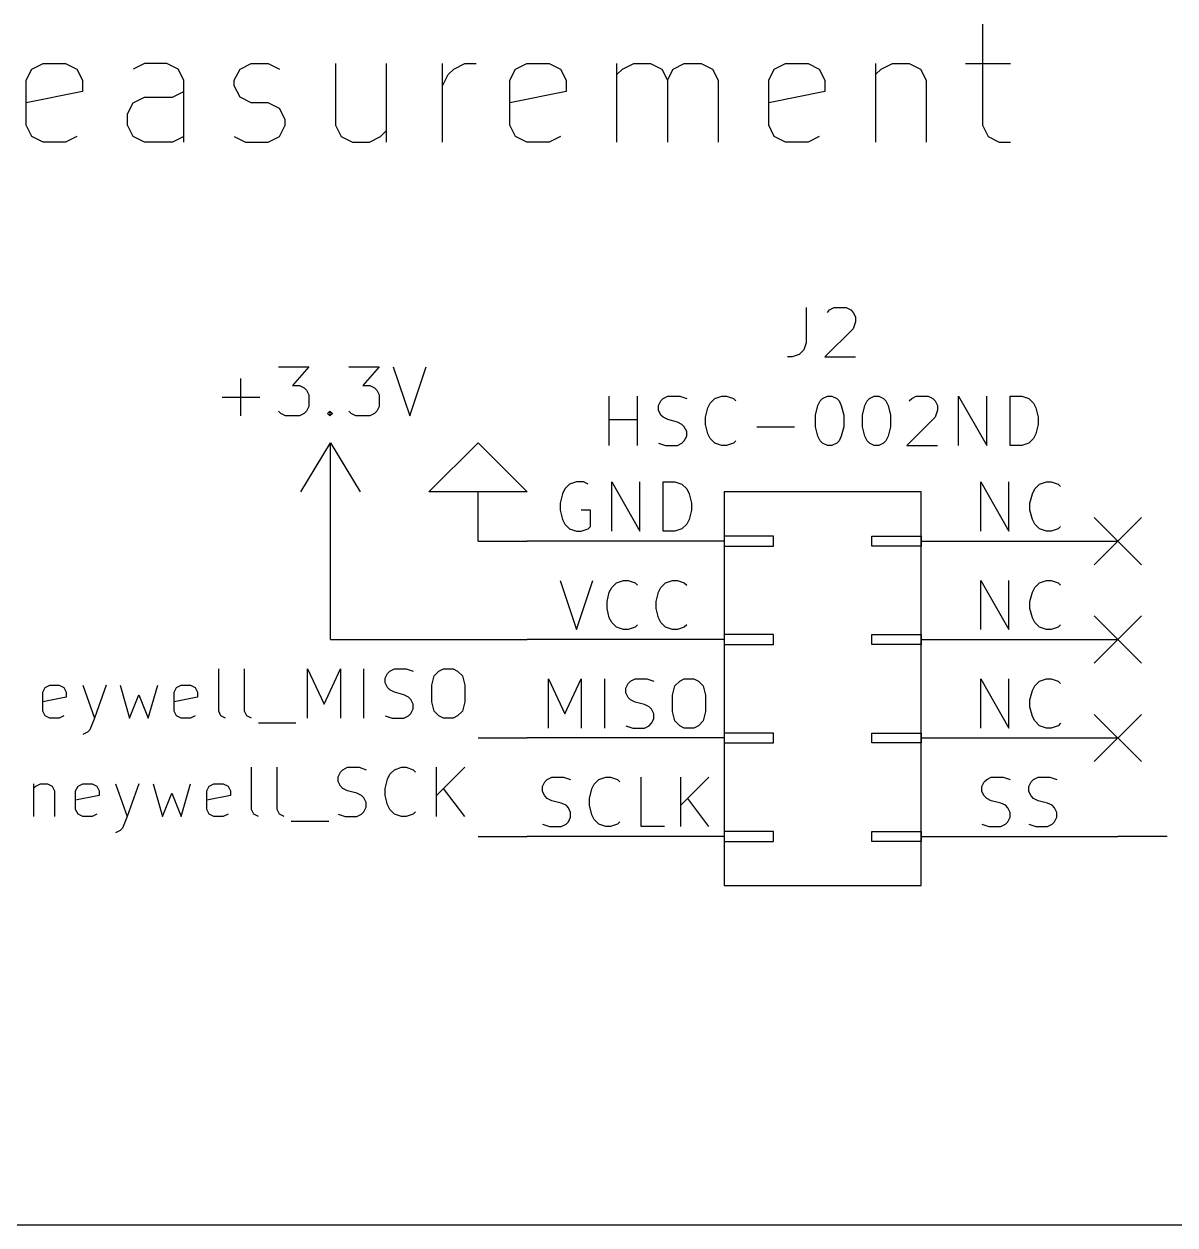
# Model space of a CAD drawing. Header units: inches. Extents: x 0.39 to 7.87, y -5.43 to -0.39.
# Drawn here: x 4.639 to 5.808, y -4.095 to -2.875 of the extents above; entities that cross this region are included whole.
import ezdxf

# ---------------------------------------------------------------- set-up
doc = ezdxf.new("R2010")
doc.units = ezdxf.units.IN
doc.header["$MEASUREMENT"] = 0
for name, color, linetype in [('BLUE', 174, 'CONTINUOUS'), ('GREENSIXTYFIVE', 129, 'CONTINUOUS'), ('LIGHTBLUE', 172, 'CONTINUOUS'), ('LIGHTGREEN', 92, 'CONTINUOUS'), ('LIGHTRED', 12, 'CONTINUOUS'), ('RED', 14, 'CONTINUOUS'), ('REDSIX', 19, 'CONTINUOUS'), ('WHITE', 250, 'CONTINUOUS')]:
    doc.layers.add(name, color=color, linetype=linetype)

msp = doc.modelspace()

# ---------------------------------------------------------------- linework, layer by layer
at = {"layer": 'BLUE', "linetype": 'CONTINUOUS'}
for p, q in [((5.726, -3.376), (5.774, -3.424)), ((5.774, -3.376), (5.726, -3.424)), ((5.726, -3.476), (5.774, -3.524)), ((5.774, -3.476), (5.726, -3.524)), ((5.726, -3.576), (5.774, -3.624)), ((5.774, -3.576), (5.726, -3.624))]:
    msp.add_line(p, q, dxfattribs=at)
at = {"layer": 'GREENSIXTYFIVE', "linetype": 'CONTINUOUS'}
for p, q in [((5.4333, -3.1628), (5.4333, -3.1985)), ((5.4333, -3.1628), (5.4333, -3.1985)), ((5.4548, -3.1676), (5.4571, -3.1652)), ((5.4548, -3.1676), (5.4571, -3.1652)), ((5.4571, -3.1652), (5.4619, -3.1628)), ((5.4571, -3.1652), (5.4619, -3.1628)), ((5.4619, -3.1628), (5.4738, -3.1628)), ((5.4619, -3.1628), (5.4738, -3.1628)), ((5.4738, -3.1628), (5.4786, -3.1652)), ((5.4738, -3.1628), (5.4786, -3.1652)), ((5.4786, -3.1652), (5.481, -3.1676)), ((5.4786, -3.1652), (5.481, -3.1676)), ((5.481, -3.1676), (5.4833, -3.1723)), ((5.481, -3.1676), (5.4833, -3.1723)), ((5.481, -3.1842), (5.4524, -3.2128)), ((5.481, -3.1842), (5.4524, -3.2128)), ((5.4833, -3.1771), (5.481, -3.1842)), ((5.4833, -3.1771), (5.481, -3.1842)), ((5.4833, -3.1723), (5.4833, -3.1771)), ((5.4833, -3.1723), (5.4833, -3.1771)), ((5.431, -3.2057), (5.4262, -3.2104)), ((5.431, -3.2057), (5.4262, -3.2104)), ((5.4333, -3.1985), (5.431, -3.2057)), ((5.4333, -3.1985), (5.431, -3.2057)), ((5.419, -3.2128), (5.4143, -3.2128)), ((5.419, -3.2128), (5.4143, -3.2128)), ((5.4262, -3.2104), (5.419, -3.2128)), ((5.4262, -3.2104), (5.419, -3.2128)), ((5.4524, -3.2128), (5.4833, -3.2128)), ((5.4524, -3.2128), (5.4833, -3.2128)), ((4.8971, -3.2228), (4.9281, -3.2228)), ((4.8971, -3.2228), (4.9281, -3.2228)), ((4.9281, -3.2228), (4.9114, -3.2419)), ((4.9281, -3.2228), (4.9114, -3.2419)), ((4.9686, -3.2228), (4.9995, -3.2228)), ((4.9686, -3.2228), (4.9995, -3.2228)), ((4.9995, -3.2228), (4.9829, -3.2419)), ((4.9995, -3.2228), (4.9829, -3.2419)), ((5.0138, -3.2228), (5.0305, -3.2728)), ((5.0138, -3.2228), (5.0305, -3.2728)), ((5.0305, -3.2728), (5.0471, -3.2228)), ((5.0305, -3.2728), (5.0471, -3.2228)), ((4.859, -3.2728), (4.859, -3.2347)), ((4.859, -3.2728), (4.859, -3.2347)), ((4.9114, -3.2419), (4.9186, -3.2419)), ((4.9114, -3.2419), (4.9186, -3.2419)), ((4.9186, -3.2419), (4.9233, -3.2442)), ((4.9186, -3.2419), (4.9233, -3.2442)), ((4.9233, -3.2442), (4.9257, -3.2466)), ((4.9233, -3.2442), (4.9257, -3.2466)), ((4.9829, -3.2419), (4.99, -3.2419)), ((4.9829, -3.2419), (4.99, -3.2419)), ((4.99, -3.2419), (4.9948, -3.2442)), ((4.99, -3.2419), (4.9948, -3.2442)), ((4.9948, -3.2442), (4.9971, -3.2466)), ((4.9948, -3.2442), (4.9971, -3.2466)), ((4.84, -3.2538), (4.8781, -3.2538)), ((4.84, -3.2538), (4.8781, -3.2538)), ((4.9257, -3.2466), (4.9281, -3.2514)), ((4.9257, -3.2466), (4.9281, -3.2514)), ((4.9281, -3.2514), (4.9281, -3.2633)), ((4.9281, -3.2514), (4.9281, -3.2633)), ((4.9971, -3.2466), (4.9995, -3.2514)), ((4.9971, -3.2466), (4.9995, -3.2514)), ((4.9995, -3.2514), (4.9995, -3.2633)), ((4.9995, -3.2514), (4.9995, -3.2633)), ((5.2333, -3.3028), (5.2333, -3.2528)), ((5.2333, -3.3028), (5.2333, -3.2528)), ((5.2619, -3.3028), (5.2619, -3.2528)), ((5.2619, -3.3028), (5.2619, -3.2528)), ((5.2857, -3.2576), (5.2881, -3.2552)), ((5.2857, -3.2576), (5.2881, -3.2552)), ((5.2881, -3.2552), (5.2929, -3.2528)), ((5.2881, -3.2552), (5.2929, -3.2528)), ((5.2929, -3.2528), (5.3048, -3.2528)), ((5.2929, -3.2528), (5.3048, -3.2528)), ((5.3048, -3.2528), (5.3119, -3.2552)), ((5.3048, -3.2528), (5.3119, -3.2552)), ((5.3357, -3.2599), (5.3405, -3.2552)), ((5.3357, -3.2599), (5.3405, -3.2552)), ((5.3405, -3.2552), (5.3476, -3.2528)), ((5.3405, -3.2552), (5.3476, -3.2528)), ((5.3476, -3.2528), (5.3524, -3.2528)), ((5.3476, -3.2528), (5.3524, -3.2528)), ((5.3524, -3.2528), (5.3595, -3.2552)), ((5.3524, -3.2528), (5.3595, -3.2552)), ((5.3595, -3.2552), (5.3619, -3.2576)), ((5.3595, -3.2552), (5.3619, -3.2576)), ((5.4476, -3.2576), (5.45, -3.2552)), ((5.4476, -3.2576), (5.45, -3.2552)), ((5.45, -3.2552), (5.4548, -3.2528)), ((5.45, -3.2552), (5.4548, -3.2528)), ((5.4548, -3.2528), (5.4595, -3.2528)), ((5.4548, -3.2528), (5.4595, -3.2528)), ((5.4595, -3.2528), (5.4643, -3.2552)), ((5.4595, -3.2528), (5.4643, -3.2552)), ((5.4643, -3.2552), (5.4667, -3.2576)), ((5.4643, -3.2552), (5.4667, -3.2576)), ((5.4952, -3.2576), (5.4976, -3.2552)), ((5.4952, -3.2576), (5.4976, -3.2552)), ((5.4976, -3.2552), (5.5024, -3.2528)), ((5.4976, -3.2552), (5.5024, -3.2528)), ((5.5024, -3.2528), (5.5071, -3.2528)), ((5.5024, -3.2528), (5.5071, -3.2528)), ((5.5071, -3.2528), (5.5119, -3.2552)), ((5.5071, -3.2528), (5.5119, -3.2552)), ((5.5119, -3.2552), (5.5143, -3.2576)), ((5.5119, -3.2552), (5.5143, -3.2576)), ((5.5381, -3.2576), (5.5405, -3.2552)), ((5.5381, -3.2576), (5.5405, -3.2552)), ((5.5405, -3.2552), (5.5452, -3.2528)), ((5.5405, -3.2552), (5.5452, -3.2528)), ((5.5452, -3.2528), (5.5571, -3.2528)), ((5.5452, -3.2528), (5.5571, -3.2528)), ((5.5571, -3.2528), (5.5619, -3.2552)), ((5.5571, -3.2528), (5.5619, -3.2552)), ((5.5619, -3.2552), (5.5643, -3.2576)), ((5.5619, -3.2552), (5.5643, -3.2576)), ((5.5881, -3.3028), (5.5881, -3.2528)), ((5.5881, -3.2528), (5.6167, -3.3028)), ((5.5881, -3.3028), (5.5881, -3.2528)), ((5.5881, -3.2528), (5.6167, -3.3028)), ((5.6167, -3.3028), (5.6167, -3.2528)), ((5.6167, -3.3028), (5.6167, -3.2528)), ((5.6405, -3.3028), (5.6405, -3.2528)), ((5.6405, -3.2528), (5.6524, -3.2528)), ((5.6405, -3.3028), (5.6405, -3.2528)), ((5.6405, -3.2528), (5.6524, -3.2528)), ((5.6524, -3.2528), (5.6595, -3.2552)), ((5.6524, -3.2528), (5.6595, -3.2552)), ((5.6595, -3.2552), (5.6643, -3.2599)), ((5.6595, -3.2552), (5.6643, -3.2599)), ((4.8995, -3.2704), (4.8971, -3.268)), ((4.8995, -3.2704), (4.8971, -3.268)), ((4.9257, -3.268), (4.9233, -3.2704)), ((4.9257, -3.268), (4.9233, -3.2704)), ((4.9281, -3.2633), (4.9257, -3.268)), ((4.9281, -3.2633), (4.9257, -3.268)), ((4.9471, -3.2704), (4.9495, -3.268)), ((4.9471, -3.2704), (4.9495, -3.268)), ((4.9495, -3.268), (4.9519, -3.2704)), ((4.9495, -3.268), (4.9495, -3.2728)), ((4.9495, -3.268), (4.9519, -3.2704)), ((4.9495, -3.268), (4.9495, -3.2728)), ((4.971, -3.2704), (4.9686, -3.268)), ((4.971, -3.2704), (4.9686, -3.268)), ((4.9971, -3.268), (4.9948, -3.2704)), ((4.9971, -3.268), (4.9948, -3.2704)), ((4.9995, -3.2633), (4.9971, -3.268)), ((4.9995, -3.2633), (4.9971, -3.268)), ((5.2833, -3.2623), (5.2857, -3.2576)), ((5.2833, -3.2623), (5.2857, -3.2576)), ((5.2833, -3.2671), (5.2833, -3.2623)), ((5.2833, -3.2671), (5.2833, -3.2623)), ((5.2857, -3.2719), (5.2833, -3.2671)), ((5.2857, -3.2719), (5.2833, -3.2671)), ((5.331, -3.2742), (5.3333, -3.2647)), ((5.331, -3.2742), (5.3333, -3.2647)), ((5.3333, -3.2647), (5.3357, -3.2599)), ((5.3333, -3.2647), (5.3357, -3.2599)), ((5.4429, -3.2719), (5.4452, -3.2623)), ((5.4429, -3.2719), (5.4452, -3.2623)), ((5.4452, -3.2623), (5.4476, -3.2576)), ((5.4452, -3.2623), (5.4476, -3.2576)), ((5.4667, -3.2576), (5.469, -3.2623)), ((5.4667, -3.2576), (5.469, -3.2623)), ((5.469, -3.2623), (5.4714, -3.2719)), ((5.469, -3.2623), (5.4714, -3.2719)), ((5.4905, -3.2719), (5.4929, -3.2623)), ((5.4905, -3.2719), (5.4929, -3.2623)), ((5.4929, -3.2623), (5.4952, -3.2576)), ((5.4929, -3.2623), (5.4952, -3.2576)), ((5.5143, -3.2576), (5.5167, -3.2623)), ((5.5143, -3.2576), (5.5167, -3.2623)), ((5.5167, -3.2623), (5.519, -3.2719)), ((5.5167, -3.2623), (5.519, -3.2719)), ((5.5643, -3.2576), (5.5667, -3.2623)), ((5.5643, -3.2576), (5.5667, -3.2623)), ((5.5667, -3.2671), (5.5643, -3.2742)), ((5.5667, -3.2671), (5.5643, -3.2742)), ((5.5667, -3.2623), (5.5667, -3.2671)), ((5.5667, -3.2623), (5.5667, -3.2671)), ((5.6643, -3.2599), (5.6667, -3.2647)), ((5.6643, -3.2599), (5.6667, -3.2647)), ((5.6667, -3.2647), (5.669, -3.2742)), ((5.6667, -3.2647), (5.669, -3.2742)), ((4.9043, -3.2728), (4.8995, -3.2704)), ((4.9043, -3.2728), (4.8995, -3.2704)), ((4.9186, -3.2728), (4.9043, -3.2728)), ((4.9186, -3.2728), (4.9043, -3.2728)), ((4.9233, -3.2704), (4.9186, -3.2728)), ((4.9233, -3.2704), (4.9186, -3.2728)), ((4.9495, -3.2728), (4.9471, -3.2704)), ((4.9495, -3.2728), (4.9471, -3.2704)), ((4.9519, -3.2704), (4.9495, -3.2728)), ((4.9519, -3.2704), (4.9495, -3.2728)), ((4.9757, -3.2728), (4.971, -3.2704)), ((4.9757, -3.2728), (4.971, -3.2704)), ((4.99, -3.2728), (4.9757, -3.2728)), ((4.99, -3.2728), (4.9757, -3.2728)), ((4.9948, -3.2704), (4.99, -3.2728)), ((4.9948, -3.2704), (4.99, -3.2728)), ((5.2333, -3.2766), (5.2619, -3.2766)), ((5.2333, -3.2766), (5.2619, -3.2766)), ((5.2881, -3.2742), (5.2857, -3.2719)), ((5.2881, -3.2742), (5.2857, -3.2719)), ((5.2929, -3.2766), (5.2881, -3.2742)), ((5.2929, -3.2766), (5.2881, -3.2742)), ((5.3024, -3.279), (5.2929, -3.2766)), ((5.3024, -3.279), (5.2929, -3.2766)), ((5.3071, -3.2814), (5.3024, -3.279)), ((5.3071, -3.2814), (5.3024, -3.279)), ((5.3095, -3.2838), (5.3071, -3.2814)), ((5.3095, -3.2838), (5.3071, -3.2814)), ((5.331, -3.2814), (5.331, -3.2742)), ((5.331, -3.2814), (5.331, -3.2742)), ((5.3333, -3.2909), (5.331, -3.2814)), ((5.3333, -3.2909), (5.331, -3.2814)), ((5.4429, -3.2838), (5.4429, -3.2719)), ((5.4429, -3.2838), (5.4429, -3.2719)), ((5.4714, -3.2719), (5.4714, -3.2838)), ((5.4714, -3.2719), (5.4714, -3.2838)), ((5.4905, -3.2838), (5.4905, -3.2719)), ((5.4905, -3.2838), (5.4905, -3.2719)), ((5.519, -3.2719), (5.519, -3.2838)), ((5.519, -3.2719), (5.519, -3.2838)), ((5.5643, -3.2742), (5.5357, -3.3028)), ((5.5643, -3.2742), (5.5357, -3.3028)), ((5.669, -3.2814), (5.6667, -3.2909)), ((5.669, -3.2814), (5.6667, -3.2909)), ((5.669, -3.2742), (5.669, -3.2814)), ((5.669, -3.2742), (5.669, -3.2814)), ((5.3119, -3.2885), (5.3095, -3.2838)), ((5.3119, -3.2885), (5.3095, -3.2838)), ((5.3095, -3.298), (5.3119, -3.2933)), ((5.3095, -3.298), (5.3119, -3.2933)), ((5.3119, -3.2933), (5.3119, -3.2885)), ((5.3119, -3.2933), (5.3119, -3.2885)), ((5.3357, -3.2957), (5.3333, -3.2909)), ((5.3357, -3.2957), (5.3333, -3.2909)), ((5.3833, -3.2838), (5.4214, -3.2838)), ((5.3833, -3.2838), (5.4214, -3.2838)), ((5.4452, -3.2933), (5.4429, -3.2838)), ((5.4452, -3.2933), (5.4429, -3.2838)), ((5.4476, -3.298), (5.4452, -3.2933)), ((5.4476, -3.298), (5.4452, -3.2933)), ((5.469, -3.2933), (5.4667, -3.298)), ((5.469, -3.2933), (5.4667, -3.298)), ((5.4714, -3.2838), (5.469, -3.2933)), ((5.4714, -3.2838), (5.469, -3.2933)), ((5.4929, -3.2933), (5.4905, -3.2838)), ((5.4929, -3.2933), (5.4905, -3.2838)), ((5.4952, -3.298), (5.4929, -3.2933)), ((5.4952, -3.298), (5.4929, -3.2933)), ((5.5167, -3.2933), (5.5143, -3.298)), ((5.5167, -3.2933), (5.5143, -3.298)), ((5.519, -3.2838), (5.5167, -3.2933)), ((5.519, -3.2838), (5.5167, -3.2933)), ((5.6667, -3.2909), (5.6643, -3.2957)), ((5.6667, -3.2909), (5.6643, -3.2957)), ((5.2833, -3.3004), (5.2905, -3.3028)), ((5.2833, -3.3004), (5.2905, -3.3028)), ((5.2905, -3.3028), (5.3024, -3.3028)), ((5.2905, -3.3028), (5.3024, -3.3028)), ((5.3024, -3.3028), (5.3071, -3.3004)), ((5.3024, -3.3028), (5.3071, -3.3004)), ((5.3071, -3.3004), (5.3095, -3.298)), ((5.3071, -3.3004), (5.3095, -3.298)), ((5.3405, -3.3004), (5.3357, -3.2957)), ((5.3405, -3.3004), (5.3357, -3.2957)), ((5.3476, -3.3028), (5.3405, -3.3004)), ((5.3476, -3.3028), (5.3405, -3.3004)), ((5.3524, -3.3028), (5.3476, -3.3028)), ((5.3524, -3.3028), (5.3476, -3.3028)), ((5.3595, -3.3004), (5.3524, -3.3028)), ((5.3595, -3.3004), (5.3524, -3.3028)), ((5.3619, -3.298), (5.3595, -3.3004)), ((5.3619, -3.298), (5.3595, -3.3004)), ((5.45, -3.3004), (5.4476, -3.298)), ((5.45, -3.3004), (5.4476, -3.298)), ((5.4548, -3.3028), (5.45, -3.3004)), ((5.4548, -3.3028), (5.45, -3.3004)), ((5.4595, -3.3028), (5.4548, -3.3028)), ((5.4595, -3.3028), (5.4548, -3.3028)), ((5.4643, -3.3004), (5.4595, -3.3028)), ((5.4643, -3.3004), (5.4595, -3.3028)), ((5.4667, -3.298), (5.4643, -3.3004)), ((5.4667, -3.298), (5.4643, -3.3004)), ((5.4976, -3.3004), (5.4952, -3.298)), ((5.4976, -3.3004), (5.4952, -3.298)), ((5.5024, -3.3028), (5.4976, -3.3004)), ((5.5024, -3.3028), (5.4976, -3.3004)), ((5.5071, -3.3028), (5.5024, -3.3028)), ((5.5071, -3.3028), (5.5024, -3.3028)), ((5.5119, -3.3004), (5.5071, -3.3028)), ((5.5119, -3.3004), (5.5071, -3.3028)), ((5.5143, -3.298), (5.5119, -3.3004)), ((5.5143, -3.298), (5.5119, -3.3004)), ((5.5357, -3.3028), (5.5667, -3.3028)), ((5.5357, -3.3028), (5.5667, -3.3028)), ((5.6524, -3.3028), (5.6405, -3.3028)), ((5.6524, -3.3028), (5.6405, -3.3028)), ((5.6595, -3.3004), (5.6524, -3.3028)), ((5.6595, -3.3004), (5.6524, -3.3028)), ((5.6643, -3.2957), (5.6595, -3.3004)), ((5.6643, -3.2957), (5.6595, -3.3004))]:
    msp.add_line(p, q, dxfattribs=at)
at = {"layer": 'LIGHTBLUE', "linetype": 'CONTINUOUS'}
for p, q in [((5.6123, -2.8747), (5.6123, -2.9776)), ((4.6466, -2.9204), (4.6581, -2.9147)), ((4.6581, -2.9147), (4.6809, -2.9147)), ((4.6809, -2.9147), (4.6923, -2.9204)), ((4.7609, -2.9147), (4.7495, -2.9204)), ((4.7838, -2.9147), (4.7609, -2.9147)), ((4.7952, -2.9204), (4.7838, -2.9147)), ((4.8581, -2.9204), (4.8695, -2.9147)), ((4.8695, -2.9147), (4.8866, -2.9147)), ((4.8866, -2.9147), (4.8981, -2.9204)), ((4.9552, -2.9147), (4.9552, -2.9776)), ((5.0066, -2.9147), (5.0066, -2.9947)), ((5.0638, -2.9947), (5.0638, -2.9147)), ((5.0752, -2.9204), (5.0866, -2.9147)), ((5.0866, -2.9147), (5.098, -2.9147)), ((5.1381, -2.9204), (5.1495, -2.9147)), ((5.1495, -2.9147), (5.1723, -2.9147)), ((5.1723, -2.9147), (5.1838, -2.9204)), ((5.2409, -2.9947), (5.2409, -2.9147)), ((5.2466, -2.9204), (5.2581, -2.9147)), ((5.2581, -2.9147), (5.2752, -2.9147)), ((5.2752, -2.9147), (5.2866, -2.9204)), ((5.2981, -2.9204), (5.3095, -2.9147)), ((5.3095, -2.9147), (5.3266, -2.9147)), ((5.3266, -2.9147), (5.3381, -2.9204)), ((5.4009, -2.9204), (5.4123, -2.9147)), ((5.4123, -2.9147), (5.4352, -2.9147)), ((5.4352, -2.9147), (5.4466, -2.9204)), ((5.5038, -2.9147), (5.5038, -2.9947)), ((5.5095, -2.9204), (5.5209, -2.9147)), ((5.5209, -2.9147), (5.5381, -2.9147)), ((5.5381, -2.9147), (5.5495, -2.9204)), ((5.5952, -2.9147), (5.6409, -2.9147)), ((4.6409, -2.9318), (4.6466, -2.9204)), ((4.6923, -2.9204), (4.6981, -2.9318)), ((4.8009, -2.9318), (4.7952, -2.9204)), ((4.8523, -2.9318), (4.8581, -2.9204)), ((5.0638, -2.9376), (5.0695, -2.9261)), ((5.0695, -2.9261), (5.0752, -2.9204)), ((5.1323, -2.9318), (5.1381, -2.9204)), ((5.1838, -2.9204), (5.1895, -2.9318)), ((5.2409, -2.9261), (5.2466, -2.9204)), ((5.2866, -2.9204), (5.2923, -2.9318)), ((5.2923, -2.9318), (5.2981, -2.9204)), ((5.3381, -2.9204), (5.3438, -2.9318)), ((5.3952, -2.9318), (5.4009, -2.9204)), ((5.4466, -2.9204), (5.4523, -2.9318)), ((5.5038, -2.9261), (5.5095, -2.9204)), ((5.5495, -2.9204), (5.5552, -2.9318)), ((4.6409, -2.9776), (4.6409, -2.9318)), ((4.6981, -2.9318), (4.6981, -2.9433)), ((4.8009, -2.9947), (4.8009, -2.9318)), ((4.8523, -2.9376), (4.8523, -2.9318)), ((4.8581, -2.949), (4.8523, -2.9376)), ((5.1323, -2.9776), (5.1323, -2.9318)), ((5.1895, -2.9318), (5.1895, -2.9433)), ((5.2923, -2.9318), (5.2923, -2.9947)), ((5.3438, -2.9318), (5.3438, -2.9947)), ((5.3952, -2.9776), (5.3952, -2.9318)), ((5.4523, -2.9318), (5.4523, -2.9433)), ((5.5552, -2.9318), (5.5552, -2.9947)), ((4.6981, -2.9433), (4.6409, -2.9547)), ((4.7495, -2.9547), (4.7609, -2.949)), ((4.7609, -2.949), (4.7895, -2.949)), ((4.7895, -2.949), (4.8009, -2.9433)), ((4.8695, -2.9547), (4.8581, -2.949)), ((5.1895, -2.9433), (5.1323, -2.9547)), ((5.4523, -2.9433), (5.3952, -2.9547)), ((4.7438, -2.9661), (4.7495, -2.9547)), ((4.8866, -2.9547), (4.8695, -2.9547)), ((4.8981, -2.9604), (4.8866, -2.9547)), ((4.9038, -2.9718), (4.8981, -2.9604)), ((4.7438, -2.9776), (4.7438, -2.9661)), ((4.9038, -2.9776), (4.9038, -2.9718)), ((4.6466, -2.989), (4.6409, -2.9776)), ((4.6581, -2.9947), (4.6466, -2.989)), ((4.6923, -2.989), (4.6809, -2.9947)), ((4.7495, -2.989), (4.7438, -2.9776)), ((4.7609, -2.9947), (4.7495, -2.989)), ((4.8009, -2.989), (4.7895, -2.9947)), ((4.8523, -2.989), (4.8638, -2.9947)), ((4.8866, -2.9947), (4.8981, -2.989)), ((4.8981, -2.989), (4.9038, -2.9776)), ((4.9552, -2.9776), (4.9609, -2.989)), ((4.9609, -2.989), (4.9723, -2.9947)), ((4.9895, -2.9947), (5.0009, -2.989)), ((5.0009, -2.989), (5.0066, -2.9833)), ((5.1381, -2.989), (5.1323, -2.9776)), ((5.1495, -2.9947), (5.1381, -2.989)), ((5.1838, -2.989), (5.1723, -2.9947)), ((5.4009, -2.989), (5.3952, -2.9776)), ((5.4123, -2.9947), (5.4009, -2.989)), ((5.4466, -2.989), (5.4352, -2.9947)), ((5.6123, -2.9776), (5.6181, -2.989)), ((5.6181, -2.989), (5.6295, -2.9947)), ((4.6809, -2.9947), (4.6581, -2.9947)), ((4.7895, -2.9947), (4.7609, -2.9947)), ((4.8638, -2.9947), (4.8866, -2.9947)), ((4.9723, -2.9947), (4.9895, -2.9947)), ((5.1723, -2.9947), (5.1495, -2.9947)), ((5.4352, -2.9947), (5.4123, -2.9947)), ((5.6295, -2.9947), (5.6409, -2.9947))]:
    msp.add_line(p, q, dxfattribs=at)
at = {"layer": 'LIGHTGREEN', "linetype": 'CONTINUOUS'}
for p, q in [((4.95, -3.5), (4.95, -3.4)), ((5.1, -3.4), (5.15, -3.4)), ((4.95, -3.5), (5.15, -3.5)), ((5.1, -3.6), (5.15, -3.6)), ((5.1, -3.7), (5.15, -3.7)), ((5.8, -3.7), (5.75, -3.7))]:
    msp.add_line(p, q, dxfattribs=at)
at = {"layer": 'LIGHTRED', "linetype": 'CONTINUOUS'}
for p, q in [((5.1929, -3.3423), (5.1881, -3.347)), ((5.1929, -3.3423), (5.1881, -3.347)), ((5.2, -3.3399), (5.1929, -3.3423)), ((5.2, -3.3399), (5.1929, -3.3423)), ((5.2071, -3.3399), (5.2, -3.3399)), ((5.2071, -3.3399), (5.2, -3.3399)), ((5.2119, -3.3423), (5.2071, -3.3399)), ((5.2119, -3.3423), (5.2071, -3.3399)), ((5.2357, -3.3899), (5.2357, -3.3399)), ((5.2357, -3.3399), (5.2643, -3.3899)), ((5.2357, -3.3899), (5.2357, -3.3399)), ((5.2357, -3.3399), (5.2643, -3.3899)), ((5.2643, -3.3899), (5.2643, -3.3399)), ((5.2643, -3.3899), (5.2643, -3.3399)), ((5.2881, -3.3899), (5.2881, -3.3399)), ((5.2881, -3.3399), (5.3, -3.3399)), ((5.2881, -3.3899), (5.2881, -3.3399)), ((5.2881, -3.3399), (5.3, -3.3399)), ((5.3, -3.3399), (5.3071, -3.3423)), ((5.3, -3.3399), (5.3071, -3.3423)), ((5.3071, -3.3423), (5.3119, -3.347)), ((5.3071, -3.3423), (5.3119, -3.347)), ((5.6107, -3.3899), (5.6107, -3.3399)), ((5.6107, -3.3399), (5.6393, -3.3899)), ((5.6107, -3.3899), (5.6107, -3.3399)), ((5.6107, -3.3399), (5.6393, -3.3899)), ((5.6393, -3.3899), (5.6393, -3.3399)), ((5.6393, -3.3899), (5.6393, -3.3399)), ((5.6655, -3.347), (5.6702, -3.3423)), ((5.6655, -3.347), (5.6702, -3.3423)), ((5.6702, -3.3423), (5.6774, -3.3399)), ((5.6702, -3.3423), (5.6774, -3.3399)), ((5.6774, -3.3399), (5.6821, -3.3399)), ((5.6774, -3.3399), (5.6821, -3.3399)), ((5.6821, -3.3399), (5.6893, -3.3423)), ((5.6821, -3.3399), (5.6893, -3.3423)), ((5.6893, -3.3423), (5.6917, -3.3446)), ((5.6893, -3.3423), (5.6917, -3.3446)), ((5.1857, -3.3518), (5.1833, -3.3613)), ((5.1857, -3.3518), (5.1833, -3.3613)), ((5.1881, -3.347), (5.1857, -3.3518)), ((5.1881, -3.347), (5.1857, -3.3518)), ((5.3119, -3.347), (5.3143, -3.3518)), ((5.3119, -3.347), (5.3143, -3.3518)), ((5.3143, -3.3518), (5.3167, -3.3613)), ((5.3143, -3.3518), (5.3167, -3.3613)), ((5.6607, -3.3613), (5.6631, -3.3518)), ((5.6607, -3.3613), (5.6631, -3.3518)), ((5.6631, -3.3518), (5.6655, -3.347)), ((5.6631, -3.3518), (5.6655, -3.347)), ((5.1833, -3.3613), (5.1833, -3.3684)), ((5.1833, -3.3613), (5.1833, -3.3684)), ((5.3167, -3.3613), (5.3167, -3.3684)), ((5.3167, -3.3613), (5.3167, -3.3684)), ((5.6607, -3.3684), (5.6607, -3.3613)), ((5.6607, -3.3684), (5.6607, -3.3613)), ((5.1833, -3.3684), (5.1857, -3.378)), ((5.1833, -3.3684), (5.1857, -3.378)), ((5.1857, -3.378), (5.1881, -3.3827)), ((5.1857, -3.378), (5.1881, -3.3827)), ((5.2143, -3.3684), (5.2048, -3.3684)), ((5.2143, -3.3684), (5.2048, -3.3684)), ((5.2143, -3.3851), (5.2143, -3.3684)), ((5.2143, -3.3851), (5.2143, -3.3684)), ((5.3143, -3.378), (5.3119, -3.3827)), ((5.3143, -3.378), (5.3119, -3.3827)), ((5.3167, -3.3684), (5.3143, -3.378)), ((5.3167, -3.3684), (5.3143, -3.378)), ((5.6631, -3.378), (5.6607, -3.3684)), ((5.6631, -3.378), (5.6607, -3.3684)), ((5.6655, -3.3827), (5.6631, -3.378)), ((5.6655, -3.3827), (5.6631, -3.378)), ((5.1881, -3.3827), (5.1929, -3.3875)), ((5.1881, -3.3827), (5.1929, -3.3875)), ((5.1929, -3.3875), (5.2, -3.3899)), ((5.1929, -3.3875), (5.2, -3.3899)), ((5.2, -3.3899), (5.2048, -3.3899)), ((5.2, -3.3899), (5.2048, -3.3899)), ((5.2048, -3.3899), (5.2119, -3.3875)), ((5.2048, -3.3899), (5.2119, -3.3875)), ((5.2119, -3.3875), (5.2143, -3.3851)), ((5.2119, -3.3875), (5.2143, -3.3851)), ((5.3, -3.3899), (5.2881, -3.3899)), ((5.3, -3.3899), (5.2881, -3.3899)), ((5.3071, -3.3875), (5.3, -3.3899)), ((5.3071, -3.3875), (5.3, -3.3899)), ((5.3119, -3.3827), (5.3071, -3.3875)), ((5.3119, -3.3827), (5.3071, -3.3875)), ((5.6702, -3.3875), (5.6655, -3.3827)), ((5.6702, -3.3875), (5.6655, -3.3827)), ((5.6774, -3.3899), (5.6702, -3.3875)), ((5.6774, -3.3899), (5.6702, -3.3875)), ((5.6821, -3.3899), (5.6774, -3.3899)), ((5.6821, -3.3899), (5.6774, -3.3899)), ((5.6893, -3.3875), (5.6821, -3.3899)), ((5.6893, -3.3875), (5.6821, -3.3899)), ((5.6917, -3.3851), (5.6893, -3.3875)), ((5.6917, -3.3851), (5.6893, -3.3875)), ((5.1833, -3.4399), (5.2, -3.4899)), ((5.1833, -3.4399), (5.2, -3.4899)), ((5.2, -3.4899), (5.2167, -3.4399)), ((5.2, -3.4899), (5.2167, -3.4399)), ((5.2405, -3.4423), (5.2476, -3.4399)), ((5.2405, -3.4423), (5.2476, -3.4399)), ((5.2476, -3.4399), (5.2524, -3.4399)), ((5.2476, -3.4399), (5.2524, -3.4399)), ((5.2524, -3.4399), (5.2595, -3.4423)), ((5.2524, -3.4399), (5.2595, -3.4423)), ((5.2905, -3.4423), (5.2976, -3.4399)), ((5.2905, -3.4423), (5.2976, -3.4399)), ((5.2976, -3.4399), (5.3024, -3.4399)), ((5.2976, -3.4399), (5.3024, -3.4399)), ((5.3024, -3.4399), (5.3095, -3.4423)), ((5.3024, -3.4399), (5.3095, -3.4423)), ((5.6107, -3.4899), (5.6107, -3.4399)), ((5.6107, -3.4399), (5.6393, -3.4899)), ((5.6107, -3.4899), (5.6107, -3.4399)), ((5.6107, -3.4399), (5.6393, -3.4899)), ((5.6393, -3.4899), (5.6393, -3.4399)), ((5.6393, -3.4899), (5.6393, -3.4399)), ((5.6702, -3.4423), (5.6774, -3.4399)), ((5.6702, -3.4423), (5.6774, -3.4399)), ((5.6774, -3.4399), (5.6821, -3.4399)), ((5.6774, -3.4399), (5.6821, -3.4399)), ((5.6821, -3.4399), (5.6893, -3.4423)), ((5.6821, -3.4399), (5.6893, -3.4423)), ((5.231, -3.4613), (5.2333, -3.4518)), ((5.231, -3.4613), (5.2333, -3.4518)), ((5.2333, -3.4518), (5.2357, -3.447)), ((5.2333, -3.4518), (5.2357, -3.447)), ((5.2357, -3.447), (5.2405, -3.4423)), ((5.2357, -3.447), (5.2405, -3.4423)), ((5.2595, -3.4423), (5.2619, -3.4446)), ((5.2595, -3.4423), (5.2619, -3.4446)), ((5.281, -3.4613), (5.2833, -3.4518)), ((5.281, -3.4613), (5.2833, -3.4518)), ((5.2833, -3.4518), (5.2857, -3.447)), ((5.2833, -3.4518), (5.2857, -3.447)), ((5.2857, -3.447), (5.2905, -3.4423)), ((5.2857, -3.447), (5.2905, -3.4423)), ((5.3095, -3.4423), (5.3119, -3.4446)), ((5.3095, -3.4423), (5.3119, -3.4446)), ((5.6607, -3.4613), (5.6631, -3.4518)), ((5.6607, -3.4613), (5.6631, -3.4518)), ((5.6631, -3.4518), (5.6655, -3.447)), ((5.6631, -3.4518), (5.6655, -3.447)), ((5.6655, -3.447), (5.6702, -3.4423)), ((5.6655, -3.447), (5.6702, -3.4423)), ((5.6893, -3.4423), (5.6917, -3.4446)), ((5.6893, -3.4423), (5.6917, -3.4446)), ((5.231, -3.4684), (5.231, -3.4613)), ((5.231, -3.4684), (5.231, -3.4613)), ((5.281, -3.4684), (5.281, -3.4613)), ((5.281, -3.4684), (5.281, -3.4613)), ((5.6607, -3.4684), (5.6607, -3.4613)), ((5.6607, -3.4684), (5.6607, -3.4613)), ((5.2333, -3.478), (5.231, -3.4684)), ((5.2333, -3.478), (5.231, -3.4684)), ((5.2833, -3.478), (5.281, -3.4684)), ((5.2833, -3.478), (5.281, -3.4684)), ((5.6631, -3.478), (5.6607, -3.4684)), ((5.6631, -3.478), (5.6607, -3.4684)), ((5.2357, -3.4827), (5.2333, -3.478)), ((5.2357, -3.4827), (5.2333, -3.478)), ((5.2405, -3.4875), (5.2357, -3.4827)), ((5.2405, -3.4875), (5.2357, -3.4827)), ((5.2476, -3.4899), (5.2405, -3.4875)), ((5.2476, -3.4899), (5.2405, -3.4875)), ((5.2595, -3.4875), (5.2524, -3.4899)), ((5.2595, -3.4875), (5.2524, -3.4899)), ((5.2619, -3.4851), (5.2595, -3.4875)), ((5.2619, -3.4851), (5.2595, -3.4875)), ((5.2857, -3.4827), (5.2833, -3.478)), ((5.2857, -3.4827), (5.2833, -3.478)), ((5.2905, -3.4875), (5.2857, -3.4827)), ((5.2905, -3.4875), (5.2857, -3.4827)), ((5.2976, -3.4899), (5.2905, -3.4875)), ((5.2976, -3.4899), (5.2905, -3.4875)), ((5.3095, -3.4875), (5.3024, -3.4899)), ((5.3095, -3.4875), (5.3024, -3.4899)), ((5.3119, -3.4851), (5.3095, -3.4875)), ((5.3119, -3.4851), (5.3095, -3.4875)), ((5.6655, -3.4827), (5.6631, -3.478)), ((5.6655, -3.4827), (5.6631, -3.478)), ((5.6702, -3.4875), (5.6655, -3.4827)), ((5.6702, -3.4875), (5.6655, -3.4827)), ((5.6774, -3.4899), (5.6702, -3.4875)), ((5.6774, -3.4899), (5.6702, -3.4875)), ((5.6893, -3.4875), (5.6821, -3.4899)), ((5.6893, -3.4875), (5.6821, -3.4899)), ((5.6917, -3.4851), (5.6893, -3.4875)), ((5.6917, -3.4851), (5.6893, -3.4875)), ((5.2524, -3.4899), (5.2476, -3.4899)), ((5.2524, -3.4899), (5.2476, -3.4899)), ((5.3024, -3.4899), (5.2976, -3.4899)), ((5.3024, -3.4899), (5.2976, -3.4899)), ((5.6821, -3.4899), (5.6774, -3.4899)), ((5.6821, -3.4899), (5.6774, -3.4899)), ((5.1714, -3.5899), (5.1714, -3.5399)), ((5.1714, -3.5399), (5.1881, -3.5756)), ((5.1714, -3.5899), (5.1714, -3.5399)), ((5.1714, -3.5399), (5.1881, -3.5756)), ((5.1881, -3.5756), (5.2048, -3.5399)), ((5.1881, -3.5756), (5.2048, -3.5399)), ((5.2048, -3.5399), (5.2048, -3.5899)), ((5.2048, -3.5399), (5.2048, -3.5899)), ((5.2286, -3.5899), (5.2286, -3.5399)), ((5.2286, -3.5899), (5.2286, -3.5399)), ((5.25, -3.5494), (5.2524, -3.5446)), ((5.25, -3.5494), (5.2524, -3.5446)), ((5.25, -3.5542), (5.25, -3.5494)), ((5.25, -3.5542), (5.25, -3.5494)), ((5.2524, -3.5446), (5.2548, -3.5423)), ((5.2524, -3.5446), (5.2548, -3.5423)), ((5.2548, -3.5423), (5.2595, -3.5399)), ((5.2548, -3.5423), (5.2595, -3.5399)), ((5.2595, -3.5399), (5.2714, -3.5399)), ((5.2595, -3.5399), (5.2714, -3.5399)), ((5.2714, -3.5399), (5.2786, -3.5423)), ((5.2714, -3.5399), (5.2786, -3.5423)), ((5.2976, -3.5565), (5.3, -3.547)), ((5.2976, -3.5565), (5.3, -3.547)), ((5.3, -3.547), (5.3048, -3.5423)), ((5.3, -3.547), (5.3048, -3.5423)), ((5.3048, -3.5423), (5.3095, -3.5399)), ((5.3048, -3.5423), (5.3095, -3.5399)), ((5.3095, -3.5399), (5.319, -3.5399)), ((5.3095, -3.5399), (5.319, -3.5399)), ((5.319, -3.5399), (5.3238, -3.5423)), ((5.319, -3.5399), (5.3238, -3.5423)), ((5.3238, -3.5423), (5.3286, -3.547)), ((5.3238, -3.5423), (5.3286, -3.547)), ((5.3286, -3.547), (5.3309, -3.5565)), ((5.3286, -3.547), (5.3309, -3.5565)), ((5.6107, -3.5899), (5.6107, -3.5399)), ((5.6107, -3.5399), (5.6393, -3.5899)), ((5.6107, -3.5899), (5.6107, -3.5399)), ((5.6107, -3.5399), (5.6393, -3.5899)), ((5.6393, -3.5899), (5.6393, -3.5399)), ((5.6393, -3.5899), (5.6393, -3.5399)), ((5.6631, -3.5518), (5.6655, -3.547)), ((5.6631, -3.5518), (5.6655, -3.547)), ((5.6655, -3.547), (5.6702, -3.5423)), ((5.6655, -3.547), (5.6702, -3.5423)), ((5.6702, -3.5423), (5.6774, -3.5399)), ((5.6702, -3.5423), (5.6774, -3.5399)), ((5.6774, -3.5399), (5.6821, -3.5399)), ((5.6774, -3.5399), (5.6821, -3.5399)), ((5.6821, -3.5399), (5.6893, -3.5423)), ((5.6821, -3.5399), (5.6893, -3.5423)), ((5.6893, -3.5423), (5.6917, -3.5446)), ((5.6893, -3.5423), (5.6917, -3.5446)), ((5.2524, -3.5589), (5.25, -3.5542)), ((5.2524, -3.5589), (5.25, -3.5542)), ((5.2548, -3.5613), (5.2524, -3.5589)), ((5.2548, -3.5613), (5.2524, -3.5589)), ((5.2595, -3.5637), (5.2548, -3.5613)), ((5.2595, -3.5637), (5.2548, -3.5613)), ((5.2976, -3.5732), (5.2976, -3.5565)), ((5.2976, -3.5732), (5.2976, -3.5565)), ((5.3309, -3.5565), (5.3309, -3.5732)), ((5.3309, -3.5565), (5.3309, -3.5732)), ((5.6607, -3.5613), (5.6631, -3.5518)), ((5.6607, -3.5613), (5.6631, -3.5518)), ((5.6607, -3.5684), (5.6607, -3.5613)), ((5.6607, -3.5684), (5.6607, -3.5613)), ((5.269, -3.5661), (5.2595, -3.5637)), ((5.269, -3.5661), (5.2595, -3.5637)), ((5.2738, -3.5684), (5.269, -3.5661)), ((5.2738, -3.5684), (5.269, -3.5661)), ((5.2762, -3.5708), (5.2738, -3.5684)), ((5.2762, -3.5708), (5.2738, -3.5684)), ((5.2786, -3.5756), (5.2762, -3.5708)), ((5.2786, -3.5756), (5.2762, -3.5708)), ((5.3, -3.5827), (5.2976, -3.5732)), ((5.3, -3.5827), (5.2976, -3.5732)), ((5.3309, -3.5732), (5.3286, -3.5827)), ((5.3309, -3.5732), (5.3286, -3.5827)), ((5.6631, -3.578), (5.6607, -3.5684)), ((5.6631, -3.578), (5.6607, -3.5684)), ((5.2738, -3.5875), (5.2762, -3.5851)), ((5.2738, -3.5875), (5.2762, -3.5851)), ((5.2762, -3.5851), (5.2786, -3.5804)), ((5.2762, -3.5851), (5.2786, -3.5804)), ((5.2786, -3.5804), (5.2786, -3.5756)), ((5.2786, -3.5804), (5.2786, -3.5756)), ((5.3048, -3.5875), (5.3, -3.5827)), ((5.3048, -3.5875), (5.3, -3.5827)), ((5.3286, -3.5827), (5.3238, -3.5875)), ((5.3286, -3.5827), (5.3238, -3.5875)), ((5.6655, -3.5827), (5.6631, -3.578)), ((5.6655, -3.5827), (5.6631, -3.578)), ((5.6702, -3.5875), (5.6655, -3.5827)), ((5.6702, -3.5875), (5.6655, -3.5827)), ((5.6917, -3.5851), (5.6893, -3.5875)), ((5.6917, -3.5851), (5.6893, -3.5875)), ((5.25, -3.5875), (5.2571, -3.5899)), ((5.25, -3.5875), (5.2571, -3.5899)), ((5.2571, -3.5899), (5.269, -3.5899)), ((5.2571, -3.5899), (5.269, -3.5899)), ((5.269, -3.5899), (5.2738, -3.5875)), ((5.269, -3.5899), (5.2738, -3.5875)), ((5.3095, -3.5899), (5.3048, -3.5875)), ((5.3095, -3.5899), (5.3048, -3.5875)), ((5.319, -3.5899), (5.3095, -3.5899)), ((5.319, -3.5899), (5.3095, -3.5899)), ((5.3238, -3.5875), (5.319, -3.5899)), ((5.3238, -3.5875), (5.319, -3.5899)), ((5.6774, -3.5899), (5.6702, -3.5875)), ((5.6774, -3.5899), (5.6702, -3.5875)), ((5.6821, -3.5899), (5.6774, -3.5899)), ((5.6821, -3.5899), (5.6774, -3.5899)), ((5.6893, -3.5875), (5.6821, -3.5899)), ((5.6893, -3.5875), (5.6821, -3.5899)), ((5.1655, -3.6494), (5.1679, -3.6446)), ((5.1655, -3.6494), (5.1679, -3.6446)), ((5.1679, -3.6446), (5.1702, -3.6423)), ((5.1679, -3.6446), (5.1702, -3.6423)), ((5.1702, -3.6423), (5.175, -3.6399)), ((5.1702, -3.6423), (5.175, -3.6399)), ((5.175, -3.6399), (5.1869, -3.6399)), ((5.175, -3.6399), (5.1869, -3.6399)), ((5.1869, -3.6399), (5.194, -3.6423)), ((5.1869, -3.6399), (5.194, -3.6423)), ((5.2155, -3.6518), (5.2179, -3.647)), ((5.2155, -3.6518), (5.2179, -3.647)), ((5.2179, -3.647), (5.2226, -3.6423)), ((5.2179, -3.647), (5.2226, -3.6423)), ((5.2226, -3.6423), (5.2298, -3.6399)), ((5.2226, -3.6423), (5.2298, -3.6399)), ((5.2298, -3.6399), (5.2345, -3.6399)), ((5.2298, -3.6399), (5.2345, -3.6399)), ((5.2345, -3.6399), (5.2417, -3.6423)), ((5.2345, -3.6399), (5.2417, -3.6423)), ((5.2417, -3.6423), (5.244, -3.6446)), ((5.2417, -3.6423), (5.244, -3.6446)), ((5.2655, -3.6899), (5.2655, -3.6399)), ((5.2655, -3.6899), (5.2655, -3.6399)), ((5.3059, -3.6899), (5.3059, -3.6399)), ((5.3345, -3.6399), (5.3059, -3.6684)), ((5.3059, -3.6899), (5.3059, -3.6399)), ((5.3345, -3.6399), (5.3059, -3.6684)), ((5.6119, -3.6494), (5.6143, -3.6446)), ((5.6119, -3.6494), (5.6143, -3.6446)), ((5.6143, -3.6446), (5.6167, -3.6423)), ((5.6143, -3.6446), (5.6167, -3.6423)), ((5.6167, -3.6423), (5.6214, -3.6399)), ((5.6167, -3.6423), (5.6214, -3.6399)), ((5.6214, -3.6399), (5.6333, -3.6399)), ((5.6214, -3.6399), (5.6333, -3.6399)), ((5.6333, -3.6399), (5.6405, -3.6423)), ((5.6333, -3.6399), (5.6405, -3.6423)), ((5.6595, -3.6494), (5.6619, -3.6446)), ((5.6595, -3.6494), (5.6619, -3.6446)), ((5.6619, -3.6446), (5.6643, -3.6423)), ((5.6619, -3.6446), (5.6643, -3.6423)), ((5.6643, -3.6423), (5.669, -3.6399)), ((5.6643, -3.6423), (5.669, -3.6399)), ((5.669, -3.6399), (5.6809, -3.6399)), ((5.669, -3.6399), (5.6809, -3.6399)), ((5.6809, -3.6399), (5.6881, -3.6423)), ((5.6809, -3.6399), (5.6881, -3.6423)), ((5.1655, -3.6542), (5.1655, -3.6494)), ((5.1655, -3.6542), (5.1655, -3.6494)), ((5.1679, -3.6589), (5.1655, -3.6542)), ((5.1679, -3.6589), (5.1655, -3.6542)), ((5.1702, -3.6613), (5.1679, -3.6589)), ((5.1702, -3.6613), (5.1679, -3.6589)), ((5.2131, -3.6613), (5.2155, -3.6518)), ((5.2131, -3.6613), (5.2155, -3.6518)), ((5.6119, -3.6542), (5.6119, -3.6494)), ((5.6119, -3.6542), (5.6119, -3.6494)), ((5.6143, -3.6589), (5.6119, -3.6542)), ((5.6143, -3.6589), (5.6119, -3.6542)), ((5.6167, -3.6613), (5.6143, -3.6589)), ((5.6167, -3.6613), (5.6143, -3.6589)), ((5.6595, -3.6542), (5.6595, -3.6494)), ((5.6595, -3.6542), (5.6595, -3.6494)), ((5.6619, -3.6589), (5.6595, -3.6542)), ((5.6619, -3.6589), (5.6595, -3.6542)), ((5.6643, -3.6613), (5.6619, -3.6589)), ((5.6643, -3.6613), (5.6619, -3.6589)), ((5.175, -3.6637), (5.1702, -3.6613)), ((5.175, -3.6637), (5.1702, -3.6613)), ((5.1845, -3.6661), (5.175, -3.6637)), ((5.1845, -3.6661), (5.175, -3.6637)), ((5.1893, -3.6684), (5.1845, -3.6661)), ((5.1893, -3.6684), (5.1845, -3.6661)), ((5.1917, -3.6708), (5.1893, -3.6684)), ((5.1917, -3.6708), (5.1893, -3.6684)), ((5.194, -3.6756), (5.1917, -3.6708)), ((5.194, -3.6756), (5.1917, -3.6708)), ((5.2131, -3.6684), (5.2131, -3.6613)), ((5.2131, -3.6684), (5.2131, -3.6613)), ((5.2155, -3.678), (5.2131, -3.6684)), ((5.2155, -3.678), (5.2131, -3.6684)), ((5.3345, -3.6899), (5.3131, -3.6613)), ((5.3345, -3.6899), (5.3131, -3.6613)), ((5.6214, -3.6637), (5.6167, -3.6613)), ((5.6214, -3.6637), (5.6167, -3.6613)), ((5.631, -3.6661), (5.6214, -3.6637)), ((5.631, -3.6661), (5.6214, -3.6637)), ((5.6357, -3.6684), (5.631, -3.6661)), ((5.6357, -3.6684), (5.631, -3.6661)), ((5.6381, -3.6708), (5.6357, -3.6684)), ((5.6381, -3.6708), (5.6357, -3.6684)), ((5.6405, -3.6756), (5.6381, -3.6708)), ((5.6405, -3.6756), (5.6381, -3.6708)), ((5.669, -3.6637), (5.6643, -3.6613)), ((5.669, -3.6637), (5.6643, -3.6613)), ((5.6786, -3.6661), (5.669, -3.6637)), ((5.6786, -3.6661), (5.669, -3.6637)), ((5.6833, -3.6684), (5.6786, -3.6661)), ((5.6833, -3.6684), (5.6786, -3.6661)), ((5.6857, -3.6708), (5.6833, -3.6684)), ((5.6857, -3.6708), (5.6833, -3.6684)), ((5.6881, -3.6756), (5.6857, -3.6708)), ((5.6881, -3.6756), (5.6857, -3.6708)), ((5.1917, -3.6851), (5.194, -3.6804)), ((5.1917, -3.6851), (5.194, -3.6804)), ((5.194, -3.6804), (5.194, -3.6756)), ((5.194, -3.6804), (5.194, -3.6756)), ((5.2179, -3.6827), (5.2155, -3.678)), ((5.2179, -3.6827), (5.2155, -3.678)), ((5.2226, -3.6875), (5.2179, -3.6827)), ((5.2226, -3.6875), (5.2179, -3.6827)), ((5.6381, -3.6851), (5.6405, -3.6804)), ((5.6381, -3.6851), (5.6405, -3.6804)), ((5.6405, -3.6804), (5.6405, -3.6756)), ((5.6405, -3.6804), (5.6405, -3.6756)), ((5.6857, -3.6851), (5.6881, -3.6804)), ((5.6857, -3.6851), (5.6881, -3.6804)), ((5.6881, -3.6804), (5.6881, -3.6756)), ((5.6881, -3.6804), (5.6881, -3.6756)), ((5.1655, -3.6875), (5.1726, -3.6899)), ((5.1655, -3.6875), (5.1726, -3.6899)), ((5.1726, -3.6899), (5.1845, -3.6899)), ((5.1726, -3.6899), (5.1845, -3.6899)), ((5.1845, -3.6899), (5.1893, -3.6875)), ((5.1845, -3.6899), (5.1893, -3.6875)), ((5.1893, -3.6875), (5.1917, -3.6851)), ((5.1893, -3.6875), (5.1917, -3.6851)), ((5.2298, -3.6899), (5.2226, -3.6875)), ((5.2298, -3.6899), (5.2226, -3.6875)), ((5.2345, -3.6899), (5.2298, -3.6899)), ((5.2345, -3.6899), (5.2298, -3.6899)), ((5.2417, -3.6875), (5.2345, -3.6899)), ((5.2417, -3.6875), (5.2345, -3.6899)), ((5.244, -3.6851), (5.2417, -3.6875)), ((5.244, -3.6851), (5.2417, -3.6875)), ((5.2893, -3.6899), (5.2655, -3.6899)), ((5.2893, -3.6899), (5.2655, -3.6899)), ((5.6119, -3.6875), (5.619, -3.6899)), ((5.6119, -3.6875), (5.619, -3.6899)), ((5.619, -3.6899), (5.631, -3.6899)), ((5.619, -3.6899), (5.631, -3.6899)), ((5.631, -3.6899), (5.6357, -3.6875)), ((5.631, -3.6899), (5.6357, -3.6875)), ((5.6357, -3.6875), (5.6381, -3.6851)), ((5.6357, -3.6875), (5.6381, -3.6851)), ((5.6595, -3.6875), (5.6667, -3.6899)), ((5.6595, -3.6875), (5.6667, -3.6899)), ((5.6667, -3.6899), (5.6786, -3.6899)), ((5.6667, -3.6899), (5.6786, -3.6899)), ((5.6786, -3.6899), (5.6833, -3.6875)), ((5.6786, -3.6899), (5.6833, -3.6875)), ((5.6833, -3.6875), (5.6857, -3.6851)), ((5.6833, -3.6875), (5.6857, -3.6851))]:
    msp.add_line(p, q, dxfattribs=at)
at = {"layer": 'RED', "linetype": 'CONTINUOUS'}
for p, q in [((4.92, -3.35), (4.95, -3.3)), ((4.95, -3.3), (4.98, -3.35)), ((4.95, -3.4), (4.95, -3.3)), ((5.05, -3.35), (5.1, -3.3)), ((5.1, -3.3), (5.15, -3.35)), ((5.1, -3.35), (5.05, -3.35)), ((5.1, -3.4), (5.1, -3.35)), ((5.15, -3.35), (5.1, -3.35)), ((5.35, -3.35), (5.35, -3.75)), ((5.55, -3.35), (5.35, -3.35)), ((5.55, -3.75), (5.55, -3.35)), ((5.35, -3.4), (5.15, -3.4)), ((5.35, -3.4), (5.15, -3.4)), ((5.35, -3.395), (5.35, -3.405)), ((5.4, -3.395), (5.35, -3.395)), ((5.4, -3.405), (5.4, -3.395)), ((5.5, -3.405), (5.5, -3.395)), ((5.5, -3.395), (5.55, -3.395)), ((5.55, -3.395), (5.55, -3.405)), ((5.55, -3.4), (5.75, -3.4)), ((5.55, -3.4), (5.75, -3.4)), ((5.35, -3.405), (5.4, -3.405)), ((5.55, -3.405), (5.5, -3.405)), ((5.35, -3.5), (5.15, -3.5)), ((5.35, -3.5), (5.15, -3.5)), ((5.35, -3.495), (5.35, -3.505)), ((5.4, -3.495), (5.35, -3.495)), ((5.4, -3.505), (5.4, -3.495)), ((5.5, -3.505), (5.5, -3.495)), ((5.5, -3.495), (5.55, -3.495)), ((5.55, -3.495), (5.55, -3.505)), ((5.55, -3.5), (5.75, -3.5)), ((5.55, -3.5), (5.75, -3.5)), ((5.35, -3.505), (5.4, -3.505)), ((5.55, -3.505), (5.5, -3.505)), ((5.35, -3.595), (5.35, -3.605)), ((5.4, -3.595), (5.35, -3.595)), ((5.4, -3.605), (5.4, -3.595)), ((5.5, -3.605), (5.5, -3.595)), ((5.5, -3.595), (5.55, -3.595)), ((5.55, -3.595), (5.55, -3.605)), ((5.35, -3.6), (5.15, -3.6)), ((5.35, -3.6), (5.15, -3.6)), ((5.35, -3.605), (5.4, -3.605)), ((5.55, -3.605), (5.5, -3.605)), ((5.55, -3.6), (5.75, -3.6)), ((5.55, -3.6), (5.75, -3.6)), ((5.35, -3.695), (5.35, -3.705)), ((5.4, -3.695), (5.35, -3.695)), ((5.4, -3.705), (5.4, -3.695)), ((5.5, -3.705), (5.5, -3.695)), ((5.5, -3.695), (5.55, -3.695)), ((5.55, -3.695), (5.55, -3.705)), ((5.35, -3.7), (5.15, -3.7)), ((5.35, -3.7), (5.15, -3.7)), ((5.35, -3.705), (5.4, -3.705)), ((5.55, -3.705), (5.5, -3.705)), ((5.55, -3.7), (5.75, -3.7)), ((5.55, -3.7), (5.75, -3.7)), ((5.35, -3.75), (5.55, -3.75)), ((3.5436, -4.0947), (7.7956, -4.0947))]:
    msp.add_line(p, q, dxfattribs=at)
at = {"layer": 'REDSIX', "linetype": 'CONTINUOUS'}
for p, q in [((4.8364, -3.5727), (4.8364, -3.5298)), ((4.8626, -3.5727), (4.8626, -3.5298)), ((4.9268, -3.5798), (4.9268, -3.5298)), ((4.9268, -3.5298), (4.9435, -3.5655)), ((4.9435, -3.5655), (4.9602, -3.5298)), ((4.9602, -3.5298), (4.9602, -3.5798)), ((4.984, -3.5798), (4.984, -3.5298)), ((5.0054, -3.5393), (5.0078, -3.5346)), ((5.0078, -3.5346), (5.0102, -3.5322)), ((5.0102, -3.5322), (5.0149, -3.5298)), ((5.0149, -3.5298), (5.0268, -3.5298)), ((5.0268, -3.5298), (5.034, -3.5322)), ((5.053, -3.5465), (5.0554, -3.5369)), ((5.0554, -3.5369), (5.0602, -3.5322)), ((5.0602, -3.5322), (5.0649, -3.5298)), ((5.0649, -3.5298), (5.0745, -3.5298)), ((5.0745, -3.5298), (5.0792, -3.5322)), ((5.0792, -3.5322), (5.084, -3.5369)), ((5.084, -3.5369), (5.0864, -3.5465)), ((4.6578, -3.5536), (4.6602, -3.5488)), ((4.6602, -3.5488), (4.6649, -3.5465)), ((4.6649, -3.5465), (4.6745, -3.5465)), ((4.6745, -3.5465), (4.6792, -3.5488)), ((4.6792, -3.5488), (4.6816, -3.5536)), ((4.6983, -3.5465), (4.7102, -3.5798)), ((4.7221, -3.5465), (4.7102, -3.5798)), ((4.7364, -3.5465), (4.7459, -3.5798)), ((4.7649, -3.5798), (4.7745, -3.5465)), ((4.7911, -3.5536), (4.7935, -3.5488)), ((4.7935, -3.5488), (4.7983, -3.5465)), ((4.7983, -3.5465), (4.8078, -3.5465)), ((4.8078, -3.5465), (4.8126, -3.5488)), ((4.8126, -3.5488), (4.8149, -3.5536)), ((5.0054, -3.5441), (5.0054, -3.5393)), ((5.0078, -3.5488), (5.0054, -3.5441)), ((5.0102, -3.5512), (5.0078, -3.5488)), ((5.053, -3.5631), (5.053, -3.5465)), ((5.0864, -3.5465), (5.0864, -3.5631)), ((4.6578, -3.5727), (4.6578, -3.5536)), ((4.6816, -3.5584), (4.6578, -3.5631)), ((4.6816, -3.5536), (4.6816, -3.5584)), ((4.7459, -3.5798), (4.7554, -3.556)), ((4.7554, -3.556), (4.7649, -3.5798)), ((4.7911, -3.5727), (4.7911, -3.5536)), ((4.8149, -3.5584), (4.7911, -3.5631)), ((4.8149, -3.5536), (4.8149, -3.5584)), ((5.0149, -3.5536), (5.0102, -3.5512)), ((5.0245, -3.556), (5.0149, -3.5536)), ((5.0292, -3.5584), (5.0245, -3.556)), ((5.0316, -3.5608), (5.0292, -3.5584)), ((5.034, -3.5655), (5.0316, -3.5608)), ((4.6602, -3.5774), (4.6578, -3.5727)), ((4.7935, -3.5774), (4.7911, -3.5727)), ((4.8387, -3.5774), (4.8364, -3.5727)), ((4.8649, -3.5774), (4.8626, -3.5727)), ((5.0316, -3.575), (5.034, -3.5703)), ((5.034, -3.5703), (5.034, -3.5655)), ((5.0554, -3.5727), (5.053, -3.5631)), ((5.0602, -3.5774), (5.0554, -3.5727)), ((5.084, -3.5727), (5.0792, -3.5774)), ((5.0864, -3.5631), (5.084, -3.5727)), ((4.6649, -3.5798), (4.6602, -3.5774)), ((4.6745, -3.5798), (4.6649, -3.5798)), ((4.6792, -3.5774), (4.6745, -3.5798)), ((4.7102, -3.5798), (4.7054, -3.5917)), ((4.7983, -3.5798), (4.7935, -3.5774)), ((4.8078, -3.5798), (4.7983, -3.5798)), ((4.8126, -3.5774), (4.8078, -3.5798)), ((4.8435, -3.5798), (4.8387, -3.5774)), ((4.8697, -3.5798), (4.8649, -3.5774)), ((4.8768, -3.5846), (4.9149, -3.5846)), ((5.0054, -3.5774), (5.0126, -3.5798)), ((5.0126, -3.5798), (5.0245, -3.5798)), ((5.0245, -3.5798), (5.0292, -3.5774)), ((5.0292, -3.5774), (5.0316, -3.575)), ((5.0649, -3.5798), (5.0602, -3.5774)), ((5.0745, -3.5798), (5.0649, -3.5798)), ((5.0792, -3.5774), (5.0745, -3.5798)), ((4.703, -3.5941), (4.6983, -3.5965)), ((4.7054, -3.5917), (4.703, -3.5941)), ((4.8697, -3.6727), (4.8697, -3.6298)), ((4.8959, -3.6727), (4.8959, -3.6298)), ((4.9578, -3.6393), (4.9602, -3.6346)), ((4.9602, -3.6346), (4.9626, -3.6322)), ((4.9626, -3.6322), (4.9673, -3.6298)), ((4.9673, -3.6298), (4.9792, -3.6298)), ((4.9792, -3.6298), (4.9864, -3.6322)), ((5.0102, -3.6369), (5.0149, -3.6322)), ((5.0149, -3.6322), (5.0221, -3.6298)), ((5.0221, -3.6298), (5.0268, -3.6298)), ((5.0268, -3.6298), (5.034, -3.6322)), ((5.034, -3.6322), (5.0364, -3.6346)), ((5.0578, -3.6798), (5.0578, -3.6298)), ((5.0864, -3.6298), (5.0578, -3.6584)), ((4.6483, -3.6465), (4.6483, -3.6798)), ((4.6507, -3.6488), (4.6554, -3.6465)), ((4.6554, -3.6465), (4.6626, -3.6465)), ((4.6626, -3.6465), (4.6673, -3.6488)), ((4.6935, -3.6488), (4.6983, -3.6465)), ((4.6983, -3.6465), (4.7078, -3.6465)), ((4.7078, -3.6465), (4.7126, -3.6488)), ((4.7316, -3.6465), (4.7435, -3.6798)), ((4.7554, -3.6465), (4.7435, -3.6798)), ((4.7697, -3.6465), (4.7792, -3.6798)), ((4.7983, -3.6798), (4.8078, -3.6465)), ((4.8268, -3.6488), (4.8316, -3.6465)), ((4.8316, -3.6465), (4.8411, -3.6465)), ((4.8411, -3.6465), (4.8459, -3.6488)), ((4.9578, -3.6441), (4.9578, -3.6393)), ((4.9602, -3.6488), (4.9578, -3.6441)), ((5.0054, -3.6512), (5.0078, -3.6417)), ((5.0078, -3.6417), (5.0102, -3.6369)), ((4.6483, -3.6512), (4.6507, -3.6488)), ((4.6673, -3.6488), (4.6697, -3.6536)), ((4.6697, -3.6536), (4.6697, -3.6798)), ((4.6911, -3.6536), (4.6935, -3.6488)), ((4.6911, -3.6727), (4.6911, -3.6536)), ((4.7149, -3.6584), (4.6911, -3.6631)), ((4.7126, -3.6488), (4.7149, -3.6536)), ((4.7149, -3.6536), (4.7149, -3.6584)), ((4.7792, -3.6798), (4.7887, -3.656)), ((4.7887, -3.656), (4.7983, -3.6798)), ((4.8245, -3.6536), (4.8268, -3.6488)), ((4.8245, -3.6727), (4.8245, -3.6536)), ((4.8483, -3.6584), (4.8245, -3.6631)), ((4.8459, -3.6488), (4.8483, -3.6536)), ((4.8483, -3.6536), (4.8483, -3.6584)), ((4.9626, -3.6512), (4.9602, -3.6488)), ((4.9673, -3.6536), (4.9626, -3.6512)), ((4.9768, -3.656), (4.9673, -3.6536)), ((4.9816, -3.6584), (4.9768, -3.656)), ((4.984, -3.6608), (4.9816, -3.6584)), ((5.0054, -3.6584), (5.0054, -3.6512)), ((5.0078, -3.6679), (5.0054, -3.6584)), ((5.0864, -3.6798), (5.0649, -3.6512)), ((4.9864, -3.6655), (4.984, -3.6608)), ((4.984, -3.675), (4.9864, -3.6703)), ((4.9864, -3.6703), (4.9864, -3.6655)), ((5.0102, -3.6727), (5.0078, -3.6679)), ((4.6935, -3.6774), (4.6911, -3.6727)), ((4.6983, -3.6798), (4.6935, -3.6774)), ((4.7078, -3.6798), (4.6983, -3.6798)), ((4.7126, -3.6774), (4.7078, -3.6798)), ((4.7435, -3.6798), (4.7387, -3.6917)), ((4.8268, -3.6774), (4.8245, -3.6727)), ((4.8316, -3.6798), (4.8268, -3.6774)), ((4.8411, -3.6798), (4.8316, -3.6798)), ((4.8459, -3.6774), (4.8411, -3.6798)), ((4.8721, -3.6774), (4.8697, -3.6727)), ((4.8768, -3.6798), (4.8721, -3.6774)), ((4.8983, -3.6774), (4.8959, -3.6727)), ((4.903, -3.6798), (4.8983, -3.6774)), ((4.9578, -3.6774), (4.9649, -3.6798)), ((4.9649, -3.6798), (4.9768, -3.6798)), ((4.9768, -3.6798), (4.9816, -3.6774)), ((4.9816, -3.6774), (4.984, -3.675)), ((5.0149, -3.6774), (5.0102, -3.6727)), ((5.0221, -3.6798), (5.0149, -3.6774)), ((5.0268, -3.6798), (5.0221, -3.6798)), ((5.034, -3.6774), (5.0268, -3.6798)), ((5.0364, -3.675), (5.034, -3.6774)), ((4.7364, -3.6941), (4.7316, -3.6965)), ((4.7387, -3.6917), (4.7364, -3.6941)), ((4.9102, -3.6846), (4.9483, -3.6846))]:
    msp.add_line(p, q, dxfattribs=at)
at = {"layer": 'WHITE', "linetype": 'CONTINUOUS'}
for p, q in [((5.35, -3.35), (5.35, -3.75)), ((5.55, -3.35), (5.35, -3.35)), ((5.55, -3.75), (5.55, -3.35)), ((5.35, -3.75), (5.55, -3.75))]:
    msp.add_line(p, q, dxfattribs=at)

doc.saveas('drawing.dxf')
